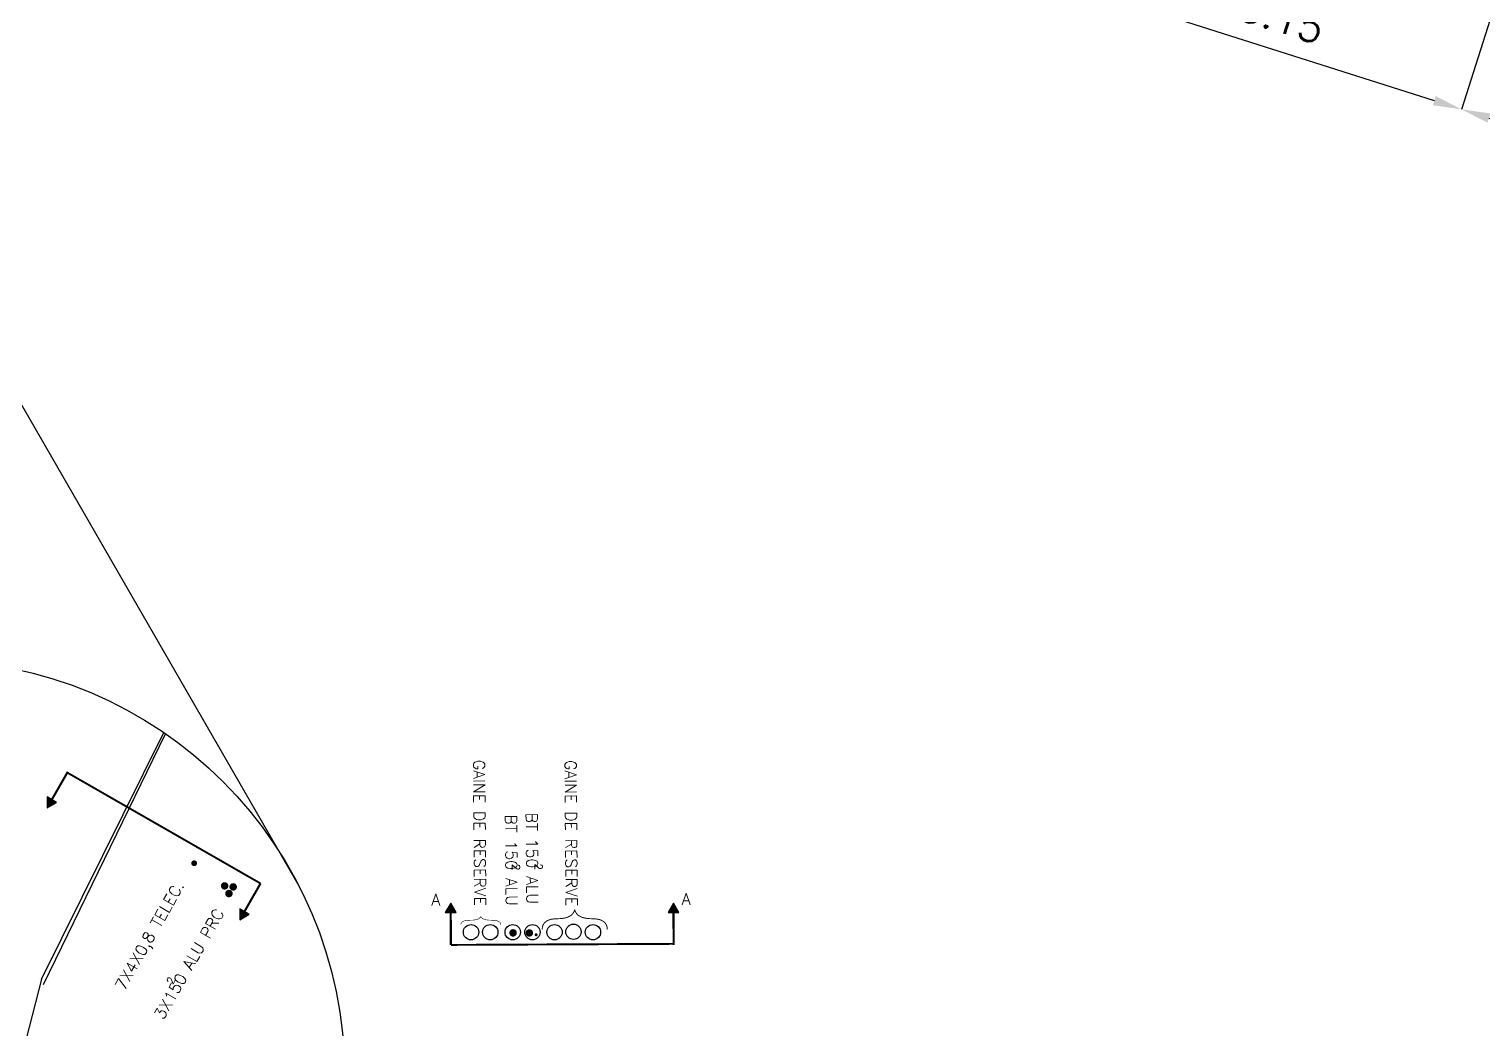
# Model space of a CAD drawing. Header units: millimetres. Extents: x 127045 to 128191, y 151549 to 152340.
# Drawn here: x 127321.7 to 127473.7, y 151736.2 to 151840.8 of the extents above; entities that cross this region are included whole.
import ezdxf
from ezdxf.enums import TextEntityAlignment as Align

# ---------------------------------------------------------------- set-up
doc = ezdxf.new("R2010")
doc.units = ezdxf.units.MM
doc.header["$MEASUREMENT"] = 0
doc.linetypes.add('CENTER2', pattern=[28.125, 18.75, -3.125, 3.125, -3.125])
doc.linetypes.add('M_ISOL_15', pattern=[14.5, 4, -1.5, 1.5, -1.5, 1.5, -1.5, 1.5, -1.5])
doc.layers.get('0').update_dxf_attribs({"color": 252, "linetype": 'CONTINUOUS'})
doc.layers.get('DEFPOINTS').update_dxf_attribs({"linetype": 'CONTINUOUS'})
doc.layers.add('COTATION', color=212, linetype='CONTINUOUS')
doc.layers.add('DETAILS', color=7, linetype='CONTINUOUS')
doc.styles.add('ROMANC', font='romanc', dxfattribs={"height": 1.5})
doc.styles.get("Standard").update_dxf_attribs({"font": 'txt.shx'})
doc.dimstyles.new('DADEL', dxfattribs={"dimtxt": 3, "dimasz": 3, "dimexe": 0, "dimexo": 0, "dimgap": 1.5, "dimtad": 0, "dimzin": 0, "dimdsep": 46, "dimtxsty": 'Standard', "dimcen": 0, "dimdle": 1.25, "dimadec": 0, "dimazin": 0, "dimtfac": 0.033333, "dimtofl": 0, "dimtmove": 2, "dimatfit": 3, "dimfxl": 0, "dimtolj": 1, "dimtzin": 0, "dimarcsym": 0})

# ---------------------------------------------------------------- blocks, each defined once
blk = doc.blocks.new('COUPETTE')
for p, q in [((0.444, 0.252), (0, 0)), ((0.444, -0.252), (0.444, 0.252)), ((0, 0), (0.444, -0.252))]:
    blk.add_line(p, q)
at = {"const_width": 0.1}
blk.add_lwpolyline([(1.944, 0), (0.444, 0)], dxfattribs=at)
blk.add_solid([(0.444, 0.252), (0.444, -0.252), (0, 0)])
at = {"color": 1, "style": 'ROMANC'}
blk.add_attdef('COUPE', (1.504, 0.287), '', height=0.8, dxfattribs=at)
blk = doc.blocks.new('PHARANT')
at = {"layer": 'DETAILS', "const_width": 0.1}
for points in [[(-3.48, -1.86), (-3.45, -1.59), (-3.38, -1.37), (-3.25, -1.17), (-3.08, -1.02), (-2.85, -0.89), (-2.58, -0.8), (-2.26, -0.75), (-1.88, -0.73), (-1.5, -0.72), (-1.17, -0.67), (-0.88, -0.6), (-0.63, -0.49), (-0.43, -0.36), (-0.27, -0.19), (-0.15, 0), (-0.08, 0.22)], [(3.33, -1.86), (3.31, -1.59), (3.23, -1.37), (3.11, -1.17), (2.93, -1.02), (2.71, -0.89), (2.43, -0.8), (2.11, -0.75), (1.74, -0.73), (1.36, -0.72), (1.03, -0.67), (0.73, -0.6), (0.49, -0.49), (0.28, -0.36), (0.12, -0.19), (0, 0), (-0.08, 0.22)]]:
    blk.add_lwpolyline(points, dxfattribs=at)
blk = doc.blocks.new('*D24')
at = {"color": 0, "linetype": 'ByBlock'}
for p, q in [((127446.88, 151903.88), (127428.48, 151846.07)), ((127489.91, 151890.19), (127471.5, 151832.37)), ((127431.33, 151845.16), (127468.64, 151833.28))]:
    blk.add_line(p, q, dxfattribs=at)
for points in [[(127431.49, 151845.64), (127431.18, 151844.68), (127428.48, 151846.07)], [(127468.79, 151833.76), (127468.49, 151832.8), (127471.5, 151832.37)]]:
    blk.add_solid(points, dxfattribs=at)
at = {"layer": 'DEFPOINTS', "color": 0, "linetype": 'ByBlock'}
for p in [(127446.88, 151903.88), (127489.91, 151890.19), (127471.5, 151832.37)]:
    blk.add_point(p, dxfattribs=at)
at = {"color": 0, "linetype": 'ByBlock'}
blk.add_text('45.15', height=3, rotation=342.3385, dxfattribs=at).set_placement((127451.46, 151842.34), align=Align.MIDDLE_CENTER)
blk = doc.blocks.new('*D16')
at = {"color": 0, "linetype": 'ByBlock'}
for p, q in [((127489.91, 151890.19), (127471.5, 151832.37)), ((127534.66, 151875.78), (127516.3, 151818.11)), ((127474.36, 151831.46), (127513.44, 151819.02))]:
    blk.add_line(p, q, dxfattribs=at)
for points in [[(127474.51, 151831.94), (127474.21, 151830.98), (127471.5, 151832.37)], [(127513.59, 151819.49), (127513.29, 151818.54), (127516.3, 151818.11)]]:
    blk.add_solid(points, dxfattribs=at)
at = {"layer": 'DEFPOINTS', "color": 0, "linetype": 'ByBlock'}
for p in [(127489.91, 151890.19), (127534.66, 151875.78, 9.26), (127516.3, 151818.11)]:
    blk.add_point(p, dxfattribs=at)
at = {"color": 0, "linetype": 'ByBlock'}
blk.add_text('47.01', height=3, rotation=342.3385, dxfattribs=at).set_placement((127495.06, 151828.75), align=Align.MIDDLE_CENTER)

msp = doc.modelspace()

# ---------------------------------------------------------------- linework, layer by layer
at = {"layer": 'DETAILS'}
msp.add_line((127284.442, 151864.61), (127349.89, 151751.151, 38.62), dxfattribs=at)
at = {"layer": 'DETAILS', "color": 4, "extrusion": (0.003407, 0.101393, 0.994841)}
for p, q in [((127322.971, 151741.41, 37.025), (127335.769, 151767.195)), ((127323.183, 151740.853, 37.081), (127335.935, 151767.072))]:
    msp.add_line(p, q, dxfattribs=at)
at = {"layer": 'DETAILS', "linetype": 'CENTER2', "const_width": 0.2}
for points in [[(127325.685, 151762.991), (127345.882, 151751.404)], [(127389.074, 151745.088), (127365.789, 151744.978)]]:
    msp.add_lwpolyline(points, dxfattribs=at)
at = {"layer": 'DETAILS', "color": 2, "const_width": 0.3}
msp.add_lwpolyline([(127338.811, 151753.599, 1), (127339.072, 151753.449, 1)], format="xyb", close=True, dxfattribs=at)
at = {"layer": 'DETAILS', "color": 1, "const_width": 0.391}
for points in [[(127342.029, 151750.979, 1), (127342.224, 151751.319, 1)], [(127342.478, 151750.181, 1), (127342.673, 151750.521, 1)], [(127342.924, 151750.876, 1), (127343.119, 151751.216, 1)]]:
    msp.add_lwpolyline(points, format="xyb", close=True, dxfattribs=at)
at = {"layer": 'DETAILS', "color": 3}
for points, const_width in [([(127372.292, 151746.432, 1), (127372.294, 151746.041, 1)], 0.391), ([(127373.994, 151746.427, 1), (127373.996, 151746.036, 1)], 0.391), ([(127374.703, 151746.115, 1), (127374.704, 151745.96, 1)], 0.155)]:
    msp.add_lwpolyline(points, format="xyb", close=True, dxfattribs=dict(at, const_width=const_width))
at = {"layer": 'DETAILS', "color": 4, "elevation": 38.62}
msp.add_lwpolyline([(127322.971, 151741.41), (127320.376, 151731.37, -0.3052982), (127320.048, 151726.544), (127316.855, 151721.369, -0.1996801), (127310.918, 151718.208), (127306.547, 151717.948)], format="xyb", dxfattribs=at)
at = {"layer": 'DETAILS', "color": 4, "extrusion": (0.003407, 0.101393, 0.994841)}
msp.add_lwpolyline([(-122147.497, -155108.753), (-122151.176, -155109.067), (-122153.049, -155111.908), (-122155.512, -155122.829)], dxfattribs=at)
at = {"layer": 'DETAILS'}
msp.add_circle((127311.237, 151731.34, 38.62), 43.435, dxfattribs=at)
at = {"layer": 'DETAILS', "color": 6}
for centre in [(127367.896, 151746.307), (127369.911, 151746.307), (127372.258, 151746.307), (127374.321, 151746.307), (127376.629, 151746.307), (127378.611, 151746.346), (127380.65, 151746.307)]:
    msp.add_circle(centre, 0.801, dxfattribs=at)

# ---------------------------------------------------------------- block references
at = {"layer": 'DETAILS', "linetype": 'M_ISOL_15', "xscale": 2.25, "yscale": 2.25, "zscale": 2.25}
for p, rotation in [((127323.551, 151759.3), 60.15624704917656), ((127343.706, 151747.61), 60.15624704917656), ((127365.769, 151749.352), 270.2707801129384), ((127389.069, 151749.352), 270.2707801129384)]:
    msp.add_blockref('COUPETTE', p, dxfattribs=dict(at, rotation=rotation))
at = {"layer": 'DETAILS'}
msp.add_blockref('PHARANT', (127378.816, 151748.448), dxfattribs=at)
at = {"layer": 'DETAILS', "xscale": 0.6134782454319065, "yscale": 0.407922594808042, "zscale": 0.6134782454319065}
msp.add_blockref('PHARANT', (127368.964, 151747.859), dxfattribs=at)

# ---------------------------------------------------------------- texts
at = {"layer": 'DETAILS', "style": 'ROMANC'}
for s, height, rotation, p in [('GAINE DE RESERVE', 1.2, 270.43989, (127368.256, 151749.057)), ('GAINE DE RESERVE', 1.2, 270.43989, (127377.825, 151749.032)), ('BT 150 ALU', 1.2, 270.43989, (127373.718, 151749.238)), ('BT 150 ALU', 1.2, 270.43989, (127371.549, 151749.057)), ('2', 0.8, 270.43989, (127372.21, 151752.758)), ('2', 0.8, 270.43989, (127374.566, 151752.812)), ('7X4X0,8 TELEC.', 1.2, 60.32536, (127337.949, 151751.199)), ('A', 1.2, 0.43989, (127364.675, 151749.112)), ('A', 1.2, 0.43989, (127390.862, 151749.184)), ('3X150 ALU PRC', 1.2, 60.32536, (127342.136, 151748.328)), ('2', 0.8, 63.38206, (127337.012, 151741.38))]:
    msp.add_text(s, height=height, rotation=rotation, dxfattribs=at).set_placement(p, align=Align.RIGHT)

# ---------------------------------------------------------------- dimensions: what is measured, and where the dimension line sits
at = {"layer": 'COTATION'}
for base, p1, p2, picture, middle, dimtype in [((127471.5, 151832.37), (127446.885, 151903.884), (127489.909, 151890.186), '*D24', (127451.458, 151842.345), 129), ((127516.296, 151818.107), (127489.909, 151890.186), (127534.659, 151875.779, 9.262), '*D16', (127495.061, 151828.745), 128)]:
    dim = msp.add_linear_dim(base=base, p1=p1, p2=p2, angle=342.33849, dimstyle='DADEL', dxfattribs=at)
    dim.commit()
    dim.dimension.update_dxf_attribs({"geometry": picture, "text_midpoint": middle, "dimtype": dimtype})

doc.saveas('drawing.dxf')
